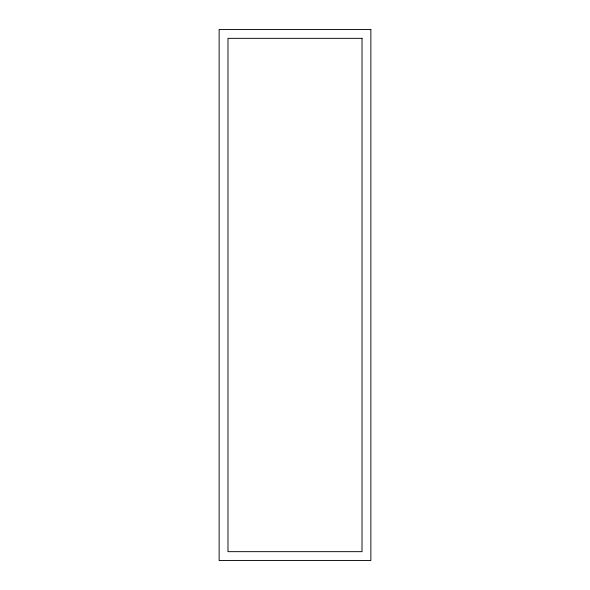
<?xml version="1.0" encoding="UTF-8"?>
<svg xmlns="http://www.w3.org/2000/svg" width="590" height="590" viewBox="0 0 590 590"><rect width="100%" height="100%" fill="white"/><g stroke="black" fill="none" stroke-linecap="round" stroke-linejoin="round"><path stroke-width="0.89" d="M370.859 29.5L219.141 29.5L219.141 560.5L370.859 560.5L370.859 29.5M362.017 38.335L227.983 38.335L227.983 551.665L362.017 551.665L362.017 38.335"/></g></svg>
